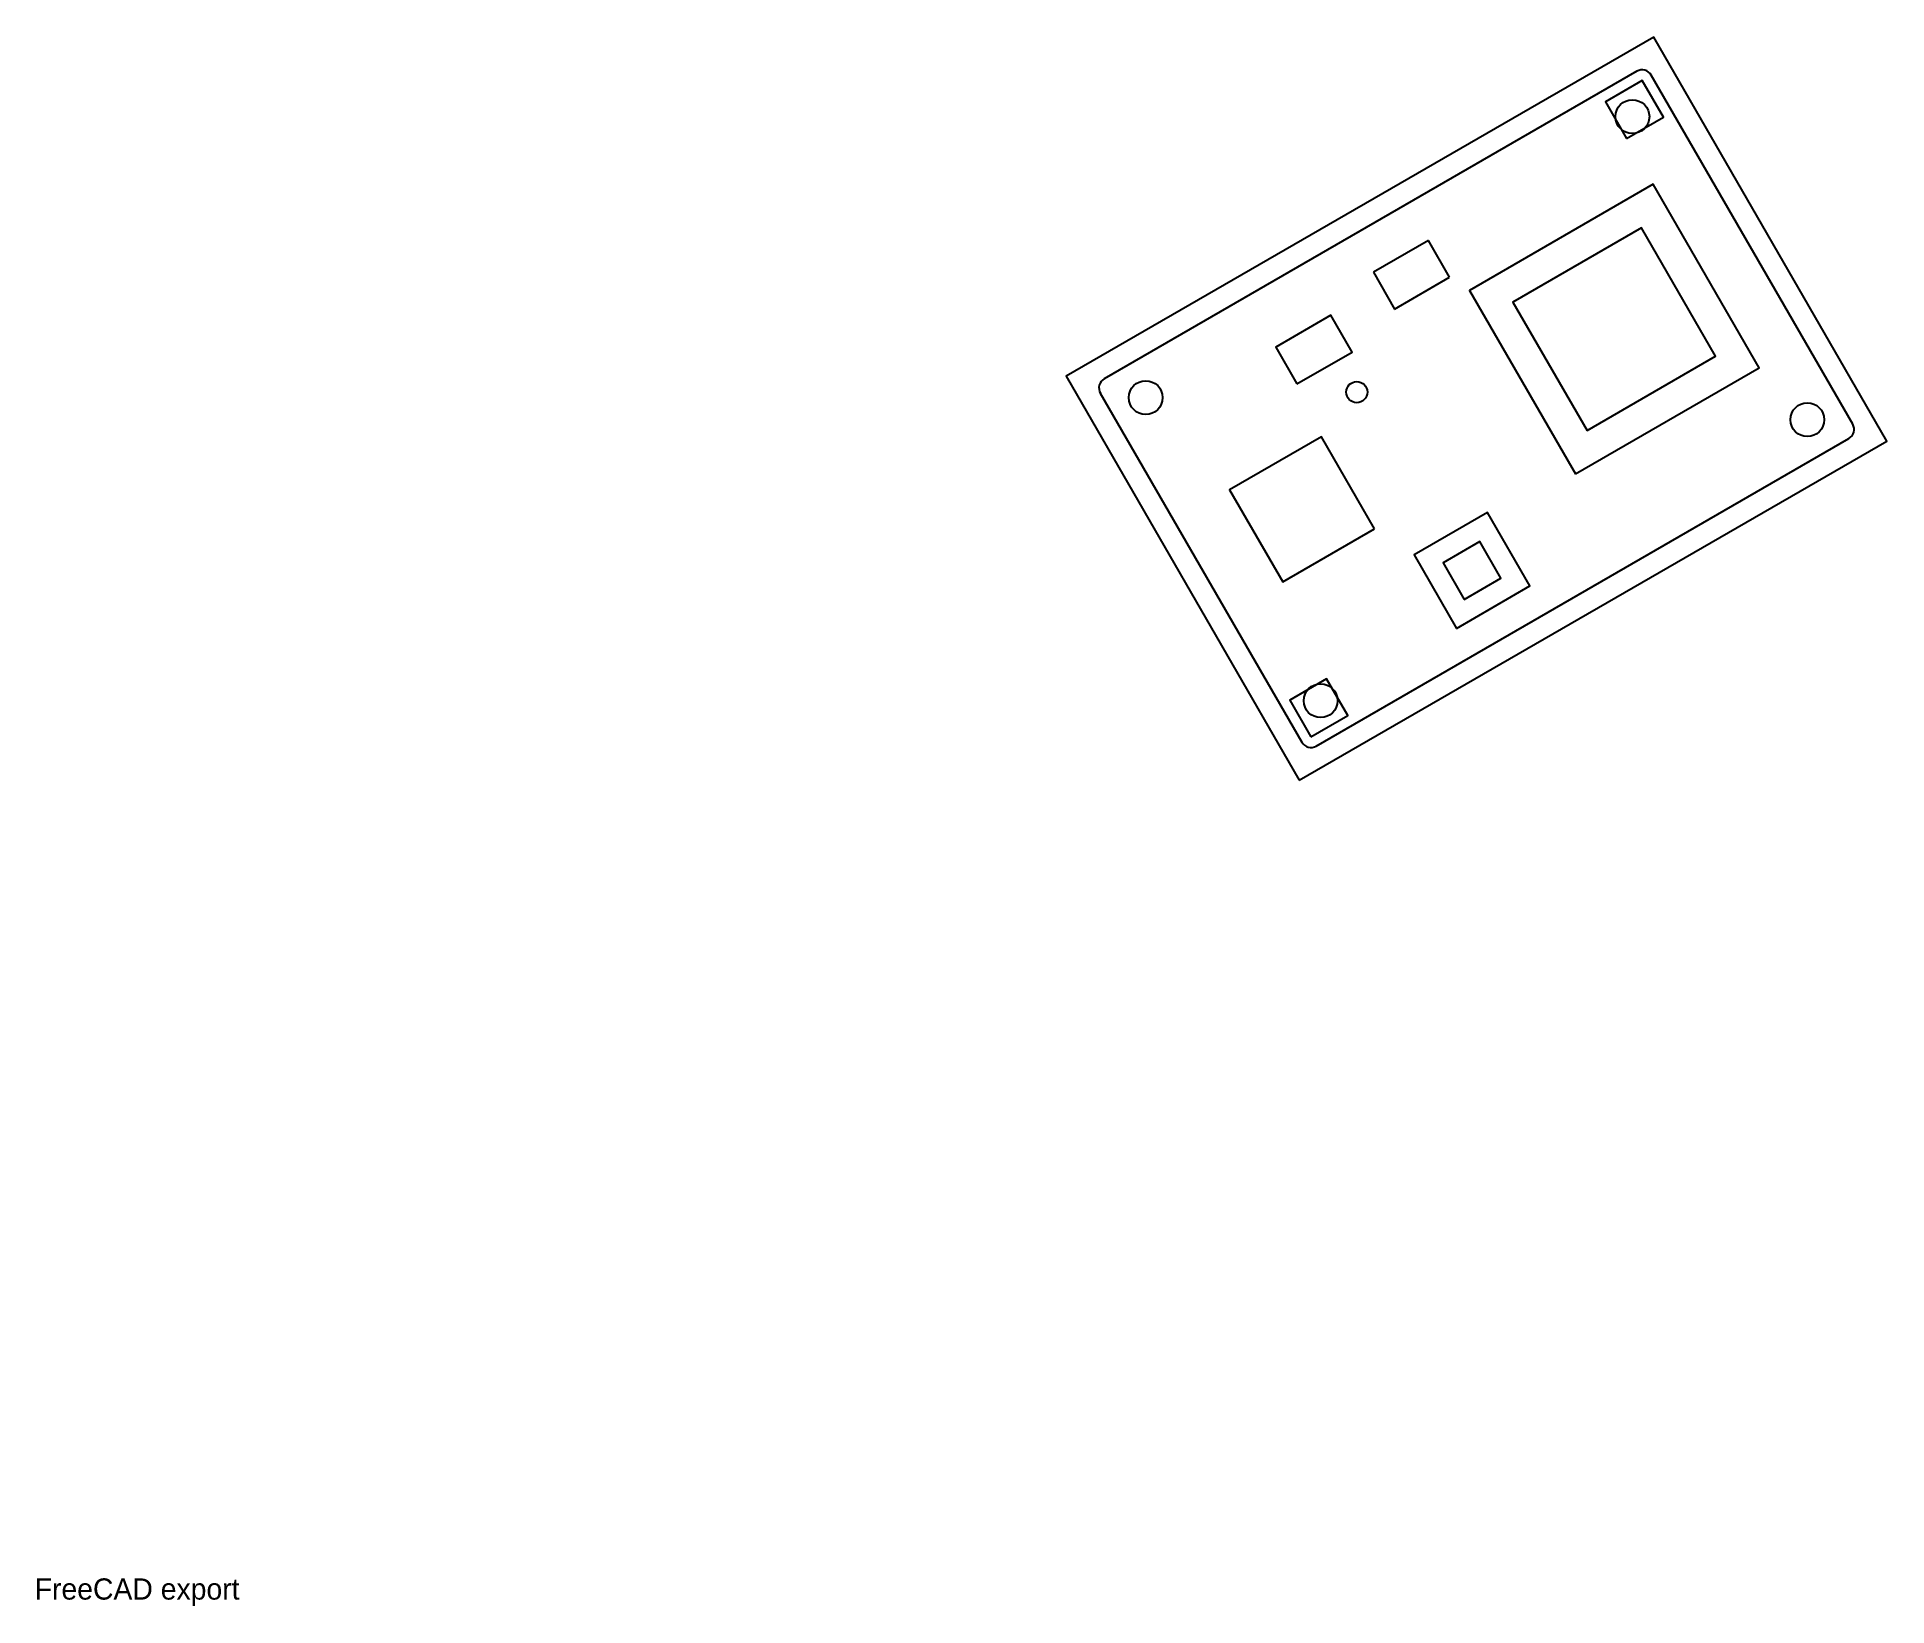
# Model space of a CAD drawing. Header units: millimetres. Extents: x 0 to 175, y -1 to 147.
import ezdxf

# ---------------------------------------------------------------- set-up
doc = ezdxf.new("R2010")
doc.units = ezdxf.units.MM

msp = doc.modelspace()

# ---------------------------------------------------------------- linework, layer by layer
at = {"layer": 'CASE_LID', "elevation": 15}
msp.add_lwpolyline([(119.27, 77.27), (174.69, 109.27), (152.69, 147.37), (97.27, 115.37)], close=True, dxfattribs=at)
at = {"layer": 'CHASSIS_BL', "elevation": -1.6}
msp.add_lwpolyline([(120.37, 81.37), (123.83, 83.37), (121.83, 86.83), (118.37, 84.83)], close=True, dxfattribs=at)
at = {"layer": 'CHASSIS_TR', "elevation": -1.6}
msp.add_lwpolyline([(150.13, 137.81), (153.6, 139.81), (151.6, 143.27), (148.13, 141.27)], close=True, dxfattribs=at)
at = {"layer": 'COMP_L1'}
msp.add_lwpolyline([(119.04, 114.66), (124.24, 117.66), (122.24, 121.13), (117.04, 118.13)], close=True, dxfattribs=at)
at = {"layer": 'COMP_U1'}
msp.add_lwpolyline([(146.41, 110.26), (158.53, 117.26), (151.53, 129.38), (139.41, 122.38)], close=True, dxfattribs=at)
at = {"layer": 'COMP_U2'}
msp.add_lwpolyline([(126.36, 100.99), (121.36, 109.65), (112.7, 104.65), (117.7, 95.99)], close=True, dxfattribs=at)
at = {"layer": 'COMP_U3'}
msp.add_lwpolyline([(134.82, 94.33), (138.28, 96.33), (136.28, 99.79), (132.82, 97.79)], close=True, dxfattribs=at)
at = {"layer": 'HOLES'}
for centre, radius in [((150.68, 139.86), 1.6), ((104.78, 113.36), 1.6), ((124.69, 113.88), 1), ((167.18, 111.28), 1.6), ((121.28, 84.78), 1.6)]:
    msp.add_circle(centre, radius, dxfattribs=at)
at = {"layer": 'HS_U1', "elevation": 2}
msp.add_lwpolyline([(145.31, 106.16), (162.63, 116.16), (152.63, 133.48), (135.31, 123.48)], close=True, dxfattribs=at)
at = {"layer": 'KEEPOUT_H2'}
msp.add_lwpolyline([(134.09, 91.6), (141.02, 95.6), (137.02, 102.53), (130.09, 98.53)], close=True, dxfattribs=at)
at = {"layer": 'OUTLINE'}
for p, q in [((151.1, 144.14), (100.87, 115.14)), ((171.46, 110.87), (152.46, 143.77)), ((131.44, 128.18), (126.25, 125.18)), ((133.44, 124.71), (131.44, 128.18)), ((126.25, 125.18), (128.25, 121.71)), ((128.25, 121.71), (133.44, 124.71)), ((100.5, 113.77), (119.5, 80.87)), ((120.87, 80.5), (171.1, 109.5))]:
    msp.add_line(p, q, dxfattribs=at)
for centre, start, end in [((151.6, 143.27), 30, 120), ((101.37, 114.27), 120, 210), ((170.6, 110.37), 300, 30), ((120.37, 81.37), 210, 300)]:
    msp.add_arc(centre, 1, start, end, dxfattribs=at)

# ---------------------------------------------------------------- texts
at = {"layer": 'NOTES'}
msp.add_text('FreeCAD export', height=2, dxfattribs=at).set_placement((0, 0))

doc.saveas('drawing.dxf')
